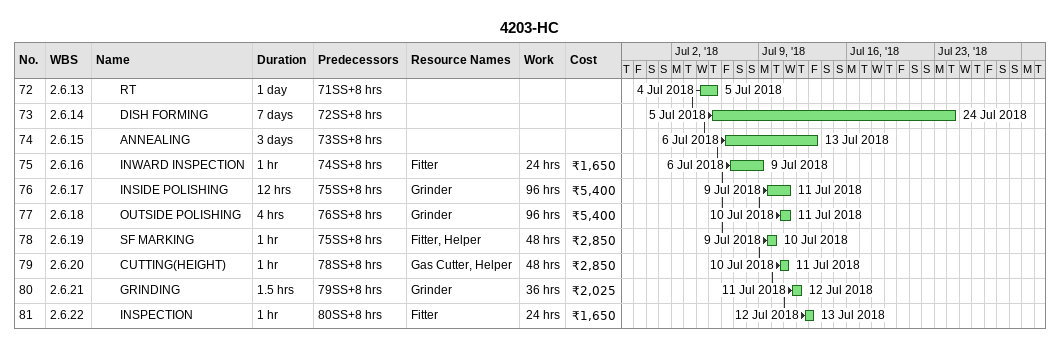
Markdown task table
4203-HC

| ID | WBS | Task | Duration | Start | Finish | Predecessors | Resources | Work (h) | Cost (₹) |
|---|---|---|---|---|---|---|---|---|---|
| 72 | 2.6.13 | RT | 1d | 2018-07-04 | 2018-07-05 | 71SS+8h |  |  |  |
| 73 | 2.6.14 | DISH FORMING | 7d | 2018-07-05 | 2018-07-24 | 72SS+8h |  |  |  |
| 74 | 2.6.15 | ANNEALING | 3d | 2018-07-06 | 2018-07-13 | 73SS+8h |  |  |  |
| 75 | 2.6.16 | INWARD INSPECTION | 1h | 2018-07-06 | 2018-07-09 | 74SS+8h | Fitter | 24 | 1650 |
| 76 | 2.6.17 | INSIDE POLISHING | 12h | 2018-07-09 | 2018-07-11 | 75SS+8h | Grinder | 96 | 5400 |
| 77 | 2.6.18 | OUTSIDE POLISHING | 4h | 2018-07-10 | 2018-07-11 | 76SS+8h | Grinder | 96 | 5400 |
| 78 | 2.6.19 | SF MARKING | 1h | 2018-07-09 | 2018-07-10 | 75SS+8h | Fitter, Helper | 48 | 2850 |
| 79 | 2.6.20 | CUTTING(HEIGHT) | 1h | 2018-07-10 | 2018-07-11 | 78SS+8h | Gas Cutter, Helper | 48 | 2850 |
| 80 | 2.6.21 | GRINDING | 1.5h | 2018-07-11 | 2018-07-12 | 79SS+8h | Grinder | 36 | 2025 |
| 81 | 2.6.22 | INSPECTION | 1h | 2018-07-12 | 2018-07-13 | 80SS+8h | Fitter | 24 | 1650 |
